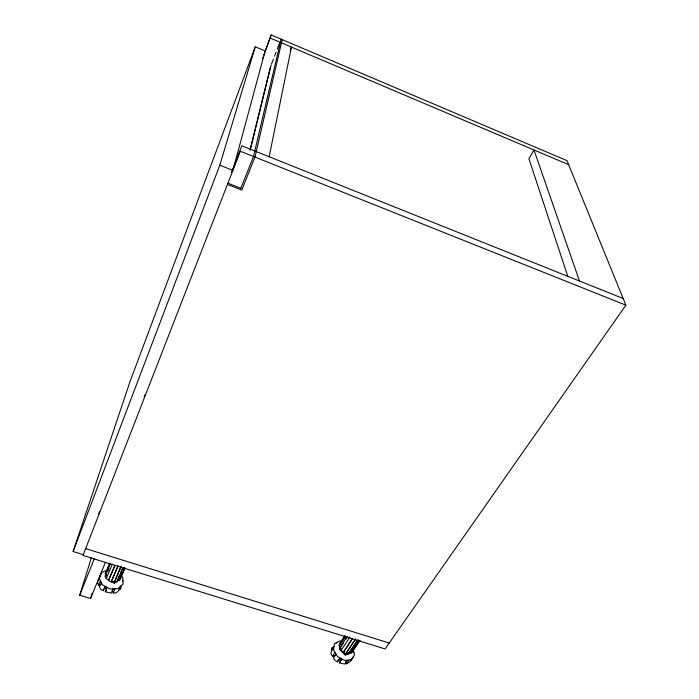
<?xml version="1.0" encoding="UTF-8"?>
<svg xmlns="http://www.w3.org/2000/svg" width="699" height="699" viewBox="0 0 699 699"><rect width="100%" height="100%" fill="white"/><g stroke="black" fill="none" stroke-linecap="round" stroke-linejoin="round"><path stroke-width="1.05" d="M123.295 567.562L117.152 581.918L114.313 582.424L120.84 566.679M114.872 565.246L108.424 580.616L111.246 581.97L114.321 582.005M110.363 563.682L105.165 576.186L105.689 576.264L105.75 573.862L110.136 563.289M269.167 156.742L291.439 47.086L290.26 50.057M282.23 39.625L254.969 157.074L241.775 190.058L227.437 184.44M281.138 39.161L253.51 156.497L240.342 189.499M250.19 149.446L270.408 67.226M250.137 150.372L271.063 65.147M359.225 640.852L350.749 653.478L350.374 653.137L351.894 651.643L352.27 651.984L352.82 649.852M262.606 58.55L271.229 34.95L567.029 160.656L625.885 305.175L385.105 648.934L82.98 555.443L240.36 151.246L625.885 305.175M345.516 636.64L339.12 645.64L339.705 643.517L345.044 635.374M219.818 165.191L255.275 46.816L265.148 50.975L232.881 170.355L219.818 165.191L73.115 551.511L83.268 554.648M91.394 557.697L79.695 595.225L90.564 598.501L92.119 593.276M73.115 551.511L129.717 382.432L255.275 46.816M345.455 661.883L346.32 663.867L348.731 660.293L347.053 660.476L344.651 664.05L339.461 662.888L341.549 658.607M333.659 647.982L331.317 651.582L330.985 653.906L332.506 656.37L334.865 652.779L335.878 654.413L333.51 658.012L335.039 660.485L337.495 661.822L338.403 659.34L340.361 660.398M264.633 52.259L271.229 34.95M271.448 64.151L273.388 59.153M274.55 56.156L276.096 52.154M277.258 49.157L279.583 43.155M98.725 513.686L99.511 511.651M144.177 396.814L144.973 394.778M231.535 172.207L241.81 145.785L623.167 298.508M79.695 595.225L94.216 558.92M90.564 598.501L105.392 562.38M100.647 574.919L97.414 582.66L98.62 585.124L101.163 584.617M98.62 585.124L100.28 581.114L101.084 582.748L99.424 586.758L100.639 589.24L103.234 590.646L105.759 586.269M105.75 573.862L105.226 573.783L109.612 563.211M106.851 570.795L109.245 565.028M105.689 576.264L106.493 574.342M107.69 571.45L108.887 568.567M105.165 576.186L106.283 578.589L112.303 564.163M103.234 590.646L104.911 586.636L106.999 587.763L105.313 591.765L111.202 593.128L112.906 589.135L114.942 589.03L113.238 593.014L116.296 592.857L118.175 591.109L119.896 587.125L121.137 585.972L119.415 589.947L121.268 588.209M108.424 580.616L114.854 565.972M99.005 578.929L101.731 572.359L107.742 570.157M111.657 580.589L117.738 566.199M111.246 581.97L118.14 565.657M114.313 582.424L121.242 566.129M117.196 580.607L119.651 574.866M120.464 572.953L122.508 568.173M122.456 572.673L120.001 578.405L120.516 578.484L125.034 567.981M123.277 570.768L124.509 567.903M116.785 581.568L118.97 580.179L119.328 580.528L124.667 568.104M341.121 648.794L339.426 649.354L345.079 654.972L347.15 654.561L348.076 652.945M119.328 580.528L120.516 578.484M105.226 573.783L106.449 571.756M350.828 660.511L352.016 658.676M333.869 646.453L331.527 650.044L331.85 647.737L333.178 647.012M341.863 641.14L344.834 636.614M339.12 645.64L345.061 636.579M355.494 639.297L345.848 653.748L343.218 652.482L339.574 648.087L347.324 636.308M340.623 647.239L343.602 642.713M345.988 639.087L347.185 637.278M341.016 650.489L349.989 636.911M343.218 652.482L352.226 638.912M343.48 652.228L352.497 638.659M337.495 661.822L339.88 658.231L341.846 659.297L339.461 662.888M345.848 653.748L355.407 638.869M350.749 653.478L348.408 653.679L357.477 640.144M348.495 654.098L358.168 639.664M350.374 653.137L351.58 651.328M352.794 649.528L355.817 645.02M357.023 643.22L358.84 640.511M355.241 646.252L356.446 644.452M352.27 651.984L360.134 640.275M353.24 656.946L350.033 661.735L346.32 663.867M115.379 581.769L114.304 583.333L112.19 581.35M105.313 591.765L106.431 590.183M347.15 654.561L348.224 653.084M115.798 581.804L114.304 583.333L113.317 581.559M106.283 578.589L108.799 580.38M336.184 643.054L337.503 642.337M332.506 656.37L335.179 655.557M345.769 653.329L348.408 653.679M339.574 648.087L340.029 648.148L339.565 645.701M341.759 641.437L339.688 640.957L334.384 643.84L333.537 650.009L337.608 656.597L344.721 660.45L351.448 659.725L354.629 654.814L353.336 650M85.636 548.628L389.247 643.019M227.926 183.19L240.84 188.249M270.382 38.148L568.68 164.702M104.92 588.27L106.3 589.012M121.215 575.889L122.64 577.278L123.138 583.91L118.157 588.541L109.961 588.951L102.447 584.888L99.206 578.309M579.471 281.007L533.975 149.979L528.925 158.778L567.938 276.778M344.196 652.289L345.079 654.972M112.417 590.07L113.238 593.014M353.292 650.891L353.746 652.569M122.683 580.091L122.806 581.743"/></g></svg>
